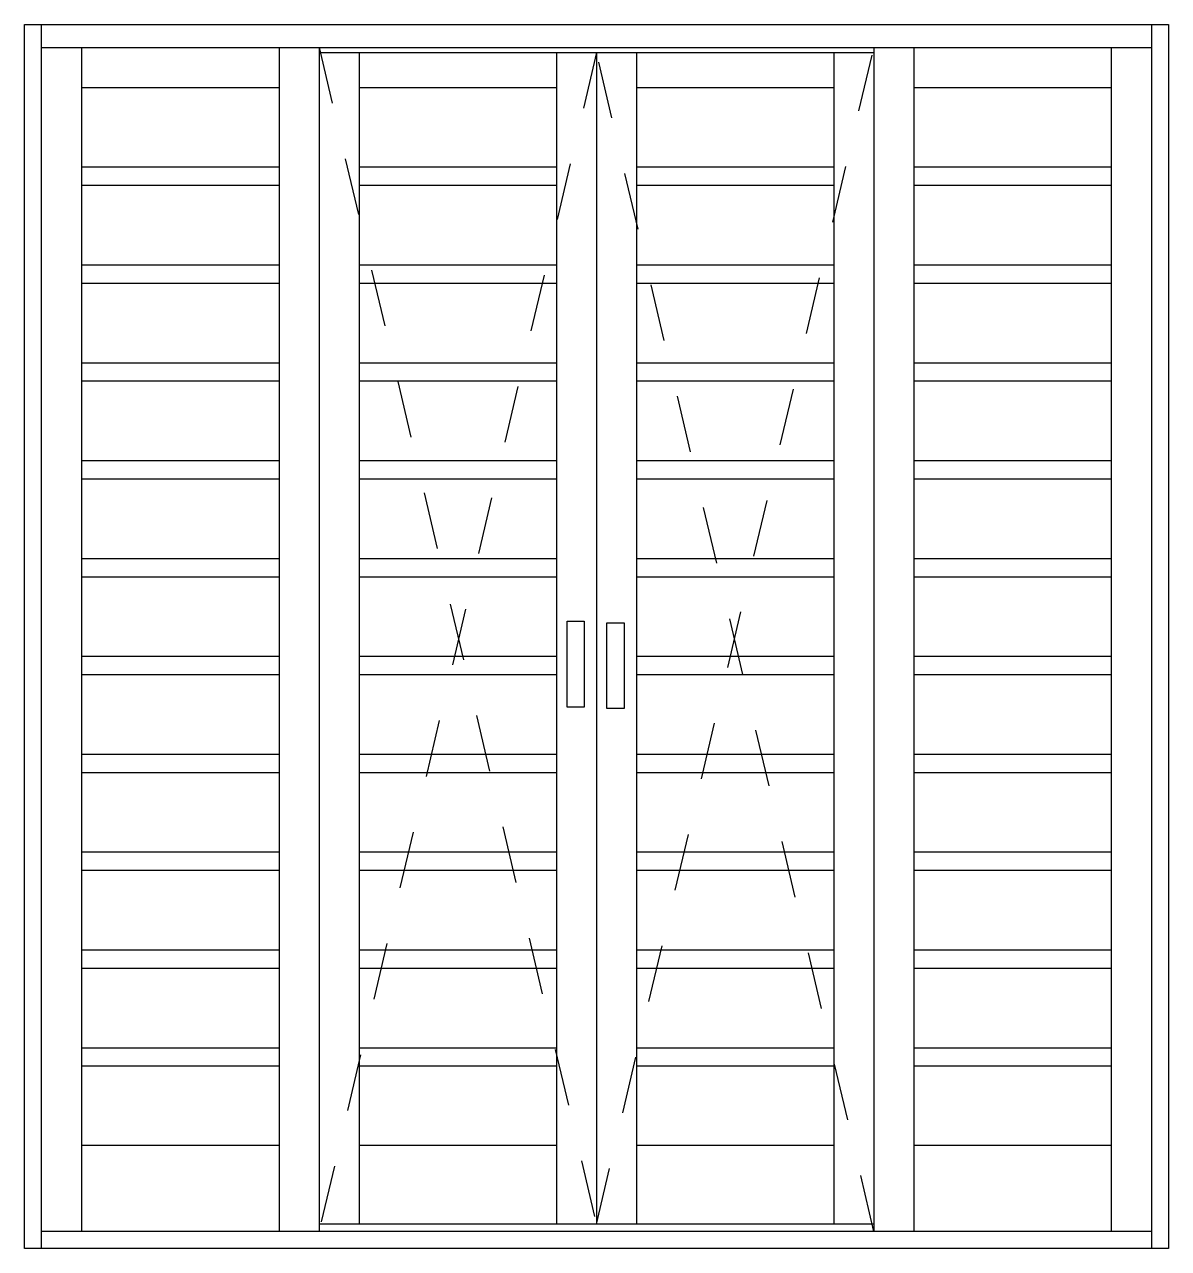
# Model space of a CAD drawing. Header units: millimetres. Extents: x 112.38 to 114.38, y 1320.69 to 1322.83.
import ezdxf

# ---------------------------------------------------------------- set-up
doc = ezdxf.new("R2010")
doc.units = ezdxf.units.MM
doc.header["$LTSCALE"] = 0.5
doc.linetypes.add('HIDDEN2', pattern=[0.1875, 0.125, -0.0625])
doc.layers.add('Gravia_Portas', color=1, linetype='Continuous')
doc.layers.add('Gravia_Portas_hidden2', color=1, linetype='HIDDEN2')

msp = doc.modelspace()

# ---------------------------------------------------------------- linework, layer by layer
at = {"layer": 'Gravia_Portas', "color": 2}
for p, q in [((112.3752, 1322.8286), (114.3752, 1322.8286)), ((112.3752, 1320.6886), (112.3752, 1322.8286)), ((114.3752, 1322.8286), (114.3752, 1320.6886)), ((114.3752, 1320.6886), (112.3752, 1320.6886))]:
    msp.add_line(p, q, dxfattribs=at)
at = {"layer": 'Gravia_Portas'}
for p, q in [((112.4052, 1320.6886), (112.4052, 1322.8286)), ((114.3452, 1322.8286), (114.3452, 1320.6886)), ((112.4052, 1322.7886), (114.3452, 1322.7886)), ((112.4752, 1320.7186), (112.4752, 1322.7886)), ((112.8202, 1322.7886), (112.8202, 1320.7186)), ((112.8902, 1322.7886), (112.8902, 1320.7186)), ((112.8902, 1322.7795), (113.8602, 1322.7795)), ((112.9602, 1322.7795), (112.9602, 1320.731)), ((113.3052, 1322.7795), (113.3052, 1320.731)), ((113.3752, 1322.7795), (113.3752, 1320.731)), ((113.4452, 1322.7795), (113.4452, 1320.731)), ((113.7902, 1322.7795), (113.7902, 1320.731)), ((113.8602, 1322.7886), (113.8602, 1320.7186)), ((113.9302, 1322.7886), (113.9302, 1320.7186)), ((114.2752, 1322.7886), (114.2752, 1320.7186)), ((112.4752, 1322.7186), (112.8202, 1322.7186)), ((112.9602, 1322.7186), (113.3052, 1322.7186)), ((113.4452, 1322.7186), (113.7902, 1322.7186)), ((113.9302, 1322.7186), (114.2752, 1322.7186)), ((112.4752, 1322.5795), (112.8202, 1322.5795)), ((112.9602, 1322.5795), (113.3052, 1322.5795)), ((113.4452, 1322.5795), (113.7902, 1322.5795)), ((113.9302, 1322.5795), (114.2752, 1322.5795)), ((112.4752, 1322.5475), (112.8202, 1322.5475)), ((112.9602, 1322.5475), (113.3052, 1322.5475)), ((113.4452, 1322.5475), (113.7902, 1322.5475)), ((113.9302, 1322.5475), (114.2752, 1322.5475)), ((112.4752, 1322.4084), (112.8202, 1322.4084)), ((112.9602, 1322.4084), (113.3052, 1322.4084)), ((113.4452, 1322.4084), (113.7902, 1322.4084)), ((113.9302, 1322.4084), (114.2752, 1322.4084)), ((112.4752, 1322.3764), (112.8202, 1322.3764)), ((112.9602, 1322.3764), (113.3052, 1322.3764)), ((113.4452, 1322.3764), (113.7902, 1322.3764)), ((113.9302, 1322.3764), (114.2752, 1322.3764)), ((112.4752, 1322.2373), (112.8202, 1322.2373)), ((112.9602, 1322.2373), (113.3052, 1322.2373)), ((113.4452, 1322.2373), (113.7902, 1322.2373)), ((113.9302, 1322.2373), (114.2752, 1322.2373)), ((112.4752, 1322.2053), (112.8202, 1322.2053)), ((112.9602, 1322.2053), (113.3052, 1322.2053)), ((113.4452, 1322.2053), (113.7902, 1322.2053)), ((113.9302, 1322.2053), (114.2752, 1322.2053)), ((112.4752, 1322.0662), (112.8202, 1322.0662)), ((112.9602, 1322.0662), (113.3052, 1322.0662)), ((113.4452, 1322.0662), (113.7902, 1322.0662)), ((113.9302, 1322.0662), (114.2752, 1322.0662)), ((112.4752, 1322.0342), (112.8202, 1322.0342)), ((112.9602, 1322.0342), (113.3052, 1322.0342)), ((113.4452, 1322.0342), (113.7902, 1322.0342)), ((113.9302, 1322.0342), (114.2752, 1322.0342)), ((112.4752, 1321.8951), (112.8202, 1321.8951)), ((112.9602, 1321.8951), (113.3052, 1321.8951)), ((113.4452, 1321.8951), (113.7902, 1321.8951)), ((113.9302, 1321.8951), (114.2752, 1321.8951)), ((112.4752, 1321.8631), (112.8202, 1321.8631)), ((112.9602, 1321.8631), (113.3052, 1321.8631)), ((113.4452, 1321.8631), (113.7902, 1321.8631)), ((113.9302, 1321.8631), (114.2752, 1321.8631)), ((113.3238, 1321.7852), (113.3538, 1321.7852)), ((113.3238, 1321.6352), (113.3238, 1321.7852)), ((113.3538, 1321.7852), (113.3538, 1321.6352)), ((113.3934, 1321.7826), (113.4234, 1321.7826)), ((113.3934, 1321.6326), (113.3934, 1321.7826)), ((113.4234, 1321.7826), (113.4234, 1321.6326)), ((112.4752, 1321.724), (112.8202, 1321.724)), ((112.9602, 1321.724), (113.3052, 1321.724)), ((113.4452, 1321.724), (113.7902, 1321.724)), ((113.9302, 1321.724), (114.2752, 1321.724)), ((112.4752, 1321.692), (112.8202, 1321.692)), ((112.9602, 1321.692), (113.3052, 1321.692)), ((113.4452, 1321.692), (113.7902, 1321.692)), ((113.9302, 1321.692), (114.2752, 1321.692)), ((113.3538, 1321.6352), (113.3238, 1321.6352)), ((113.4234, 1321.6326), (113.3934, 1321.6326)), ((112.4752, 1321.5529), (112.8202, 1321.5529)), ((112.9602, 1321.5529), (113.3052, 1321.5529)), ((113.4452, 1321.5529), (113.7902, 1321.5529)), ((113.9302, 1321.5529), (114.2752, 1321.5529)), ((112.4752, 1321.5209), (112.8202, 1321.5209)), ((112.9602, 1321.5209), (113.3052, 1321.5209)), ((113.4452, 1321.5209), (113.7902, 1321.5209)), ((113.9302, 1321.5209), (114.2752, 1321.5209)), ((112.4752, 1321.3818), (112.8202, 1321.3818)), ((112.9602, 1321.3818), (113.3052, 1321.3818)), ((113.4452, 1321.3818), (113.7902, 1321.3818)), ((113.9302, 1321.3818), (114.2752, 1321.3818)), ((112.4752, 1321.3498), (112.8202, 1321.3498)), ((112.9602, 1321.3498), (113.3052, 1321.3498)), ((113.4452, 1321.3498), (113.7902, 1321.3498)), ((113.9302, 1321.3498), (114.2752, 1321.3498)), ((112.4752, 1321.2107), (112.8202, 1321.2107)), ((112.9602, 1321.2107), (113.3052, 1321.2107)), ((113.4452, 1321.2107), (113.7902, 1321.2107)), ((113.9302, 1321.2107), (114.2752, 1321.2107)), ((112.4752, 1321.1787), (112.8202, 1321.1787)), ((112.9602, 1321.1787), (113.3052, 1321.1787)), ((113.4452, 1321.1787), (113.7902, 1321.1787)), ((113.9302, 1321.1787), (114.2752, 1321.1787)), ((112.4752, 1321.0397), (112.8202, 1321.0397)), ((112.9602, 1321.0397), (113.3052, 1321.0397)), ((113.4452, 1321.0397), (113.7902, 1321.0397)), ((113.9302, 1321.0397), (114.2752, 1321.0397)), ((112.4752, 1321.0077), (112.8202, 1321.0077)), ((112.9602, 1321.0077), (113.3052, 1321.0077)), ((113.4452, 1321.0077), (113.7902, 1321.0077)), ((113.9302, 1321.0077), (114.2752, 1321.0077)), ((112.8202, 1320.8686), (112.4752, 1320.8686)), ((113.3052, 1320.8686), (112.9602, 1320.8686)), ((113.7902, 1320.8686), (113.4452, 1320.8686)), ((114.2752, 1320.8686), (113.9302, 1320.8686)), ((113.8602, 1320.731), (112.8902, 1320.731)), ((114.3452, 1320.7186), (112.4052, 1320.7186))]:
    msp.add_line(p, q, dxfattribs=at)
at = {"layer": 'Gravia_Portas_hidden2'}
for p, q in [((112.8902, 1322.7886), (113.3752, 1320.731)), ((113.3752, 1322.7795), (112.8902, 1320.7186)), ((113.3752, 1320.731), (113.8602, 1322.7886)), ((113.8602, 1320.7186), (113.3752, 1322.7795))]:
    msp.add_line(p, q, dxfattribs=at)

doc.saveas('drawing.dxf')
